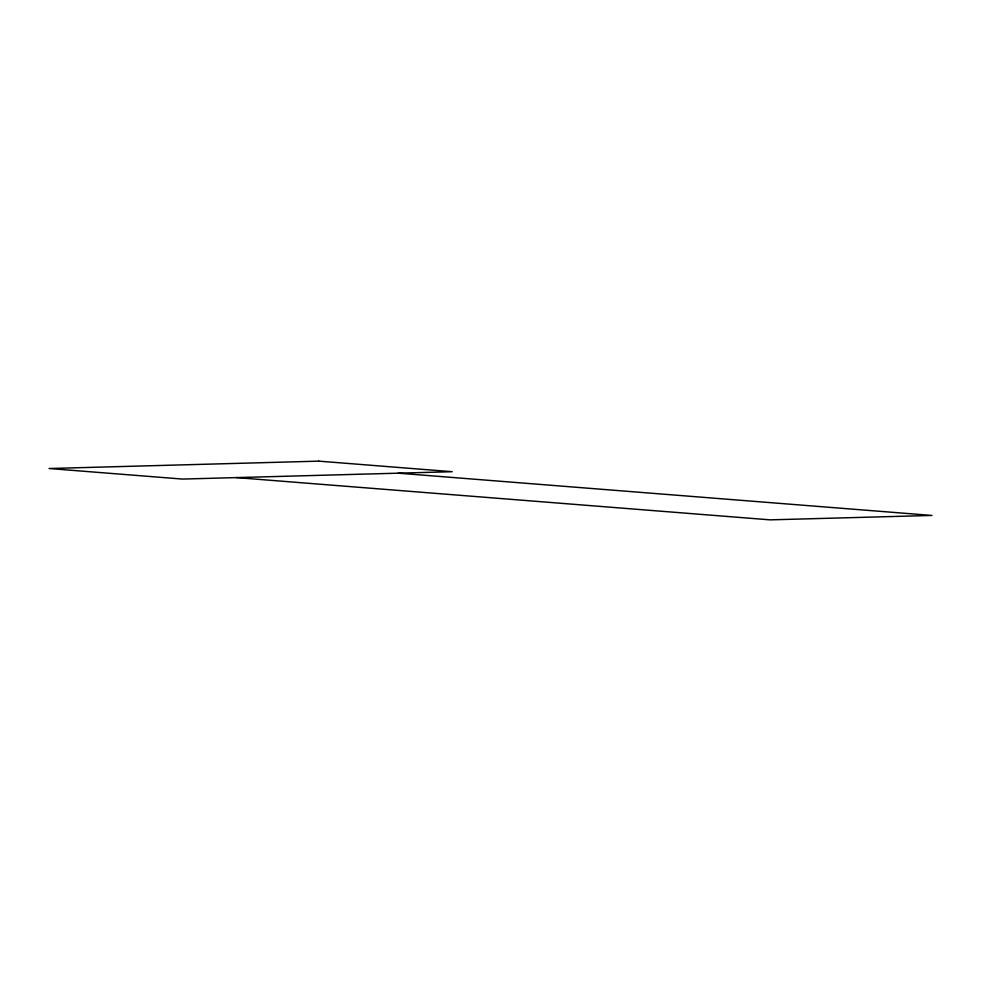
<?xml version="1.0" encoding="UTF-8"?>
<svg xmlns="http://www.w3.org/2000/svg" width="981" height="981" viewBox="0 0 981 981"><rect width="100%" height="100%" fill="white"/><g stroke="black" fill="none" stroke-linecap="round" stroke-linejoin="round"><path stroke-width="1.47" d="M398.261 473.173L931.95 515.442L770.11 519.856L236.421 477.6M318.788 461.144L49.05 468.513L182.478 479.071L452.204 471.702L318.788 461.144"/></g></svg>
